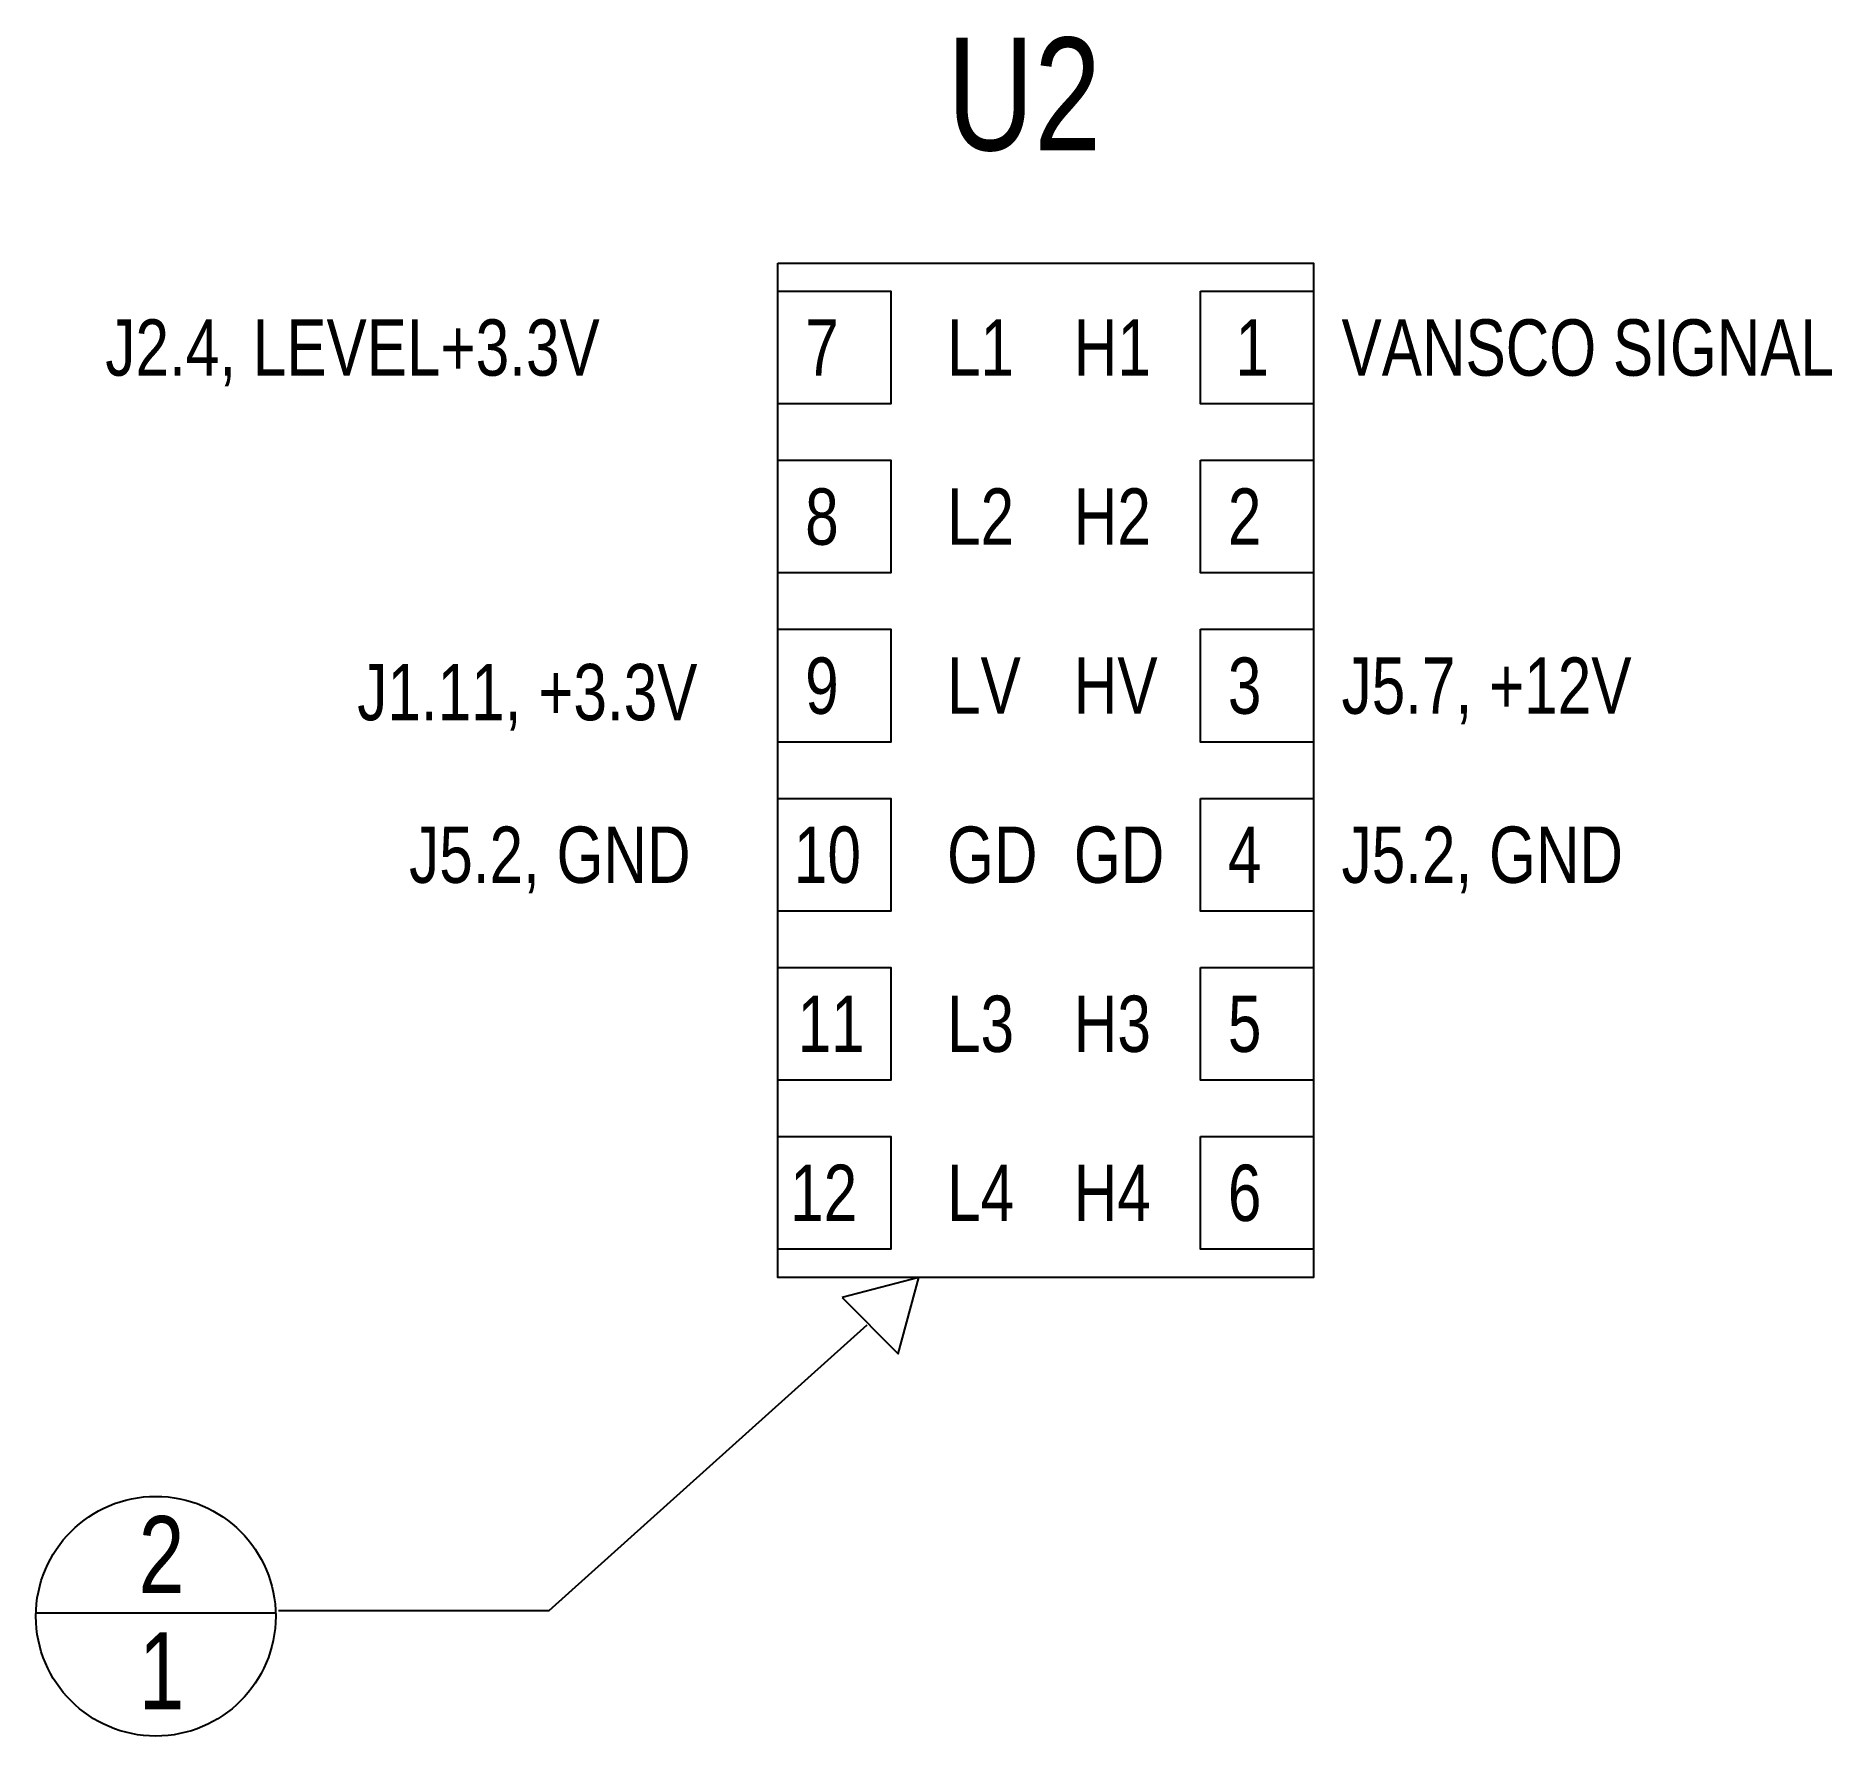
# Model space of a CAD drawing. Extents: x 0 to 768, y 0 to 246.
# Drawn here: x 703.9 to 767.8, y 185.6 to 246.1 of the extents above.
import ezdxf

# ---------------------------------------------------------------- set-up
doc = ezdxf.new("R2010")
doc.units = 0
doc.header["$LTSCALE"] = 1.21
doc.header["$MEASUREMENT"] = 0
doc.styles.get("Standard").update_dxf_attribs({"font": 'txt', "width": 0.8})

msp = doc.modelspace()

# ---------------------------------------------------------------- linework, layer by layer
for p, q in [((722.1447, 190.10491), (733.45188, 200.26701)), ((703.89349, 190.02585), (712.41526, 190.02676)), ((712.52143, 190.10491), (722.1447, 190.10491))]:
    msp.add_line(p, q)
for points in [[(730.2771, 238.02921), (749.3151, 238.02921), (749.3151, 201.95721), (730.2771, 201.95721)], [(730.2771, 237.02721), (734.2851, 237.02721), (734.2851, 233.01921), (730.2771, 233.01921)], [(745.3071, 237.02721), (749.3151, 237.02721), (749.3151, 233.01921), (745.3071, 233.01921)], [(730.2771, 231.01521), (734.2851, 231.01521), (734.2851, 227.00721), (730.2771, 227.00721)], [(745.3071, 231.01521), (749.3151, 231.01521), (749.3151, 227.00721), (745.3071, 227.00721)], [(730.2771, 225.00321), (734.2851, 225.00321), (734.2851, 220.99521), (730.2771, 220.99521)], [(745.3071, 225.00321), (749.3151, 225.00321), (749.3151, 220.99521), (745.3071, 220.99521)], [(730.2771, 218.99121), (734.2851, 218.99121), (734.2851, 214.98321), (730.2771, 214.98321)], [(745.3071, 218.99121), (749.3151, 218.99121), (749.3151, 214.98321), (745.3071, 214.98321)], [(730.2771, 212.97921), (734.2851, 212.97921), (734.2851, 208.97121), (730.2771, 208.97121)], [(745.3071, 212.97921), (749.3151, 212.97921), (749.3151, 208.97121), (745.3071, 208.97121)], [(730.2771, 206.96721), (734.2851, 206.96721), (734.2851, 202.95921), (730.2771, 202.95921)], [(745.3071, 206.96721), (749.3151, 206.96721), (749.3151, 202.95921), (745.3071, 202.95921)], [(732.56312, 201.23915), (734.54697, 199.23914), (735.2871, 201.95721)]]:
    msp.add_lwpolyline(points, close=True)
msp.add_circle((708.15439, 189.90689), 4.26256)

# ---------------------------------------------------------------- texts
at = {"width": 0.8}
for s, p in [('2', (707.54545, 190.73331)), ('1', (707.54545, 186.60124))]:
    msp.add_text(s, height=2.73493, dxfattribs=at).set_placement(p)
at = {"attachment_point": 1}
for s, width, heights, insert, char_height in [('U2', 23.5, [0], (736.2891, 246.04521), 4.008), ('\\pi1.8622;J2.4, LEVEL+3.3V', 25.1085607, [0], (704.49741, 236.02521), 2.004), ('\\pi-0.0344;7', 1, [0], (731.2791, 236.02521), 2.004), ('L1', 1.5, [0], (736.2891, 236.02521), 2.004), ('H1', 1.5, [0], (740.7981, 236.02521), 2.004), ('\\pi0.2328;1', 1, [0], (746.3091, 236.02521), 2.004), ('VANSCO SIGNAL', 22.8871145, [2.37617], (750.3171, 236.02521), 2.004), ('\\pi-0.0344;8', 1, [0], (731.2791, 230.01321), 2.004), ('L2', 1.5, [0], (736.2891, 230.01321), 2.004), ('H2', 1.5, [0], (740.7981, 230.01321), 2.004), ('\\pi-0.0344;2', 1, [0], (746.3091, 230.01321), 2.004), ('\\pi1.2991;J1.11, +3.3V', 15.9950534, [3.85669], (714.01796, 223.77222), 2.004), ('\\pi-0.0344;9', 1, [0], (731.2791, 224.00121), 2.004), ('LV', 1.5, [0], (736.2891, 224.00121), 2.004), ('HV', 1.5, [0], (740.7981, 224.00121), 2.004), ('\\pi-0.0344;3', 1, [0], (746.3091, 224.00121), 2.004), ('J5.7, +12V', 14.8331599, [5.04487], (750.3171, 224.00121), 2.004), ('\\pi1.9146;J5.2, GND', 13.9385742, [0], (715.2471, 217.98921), 2.004), ('\\pi-0.4352;10', 1, [0], (731.2791, 217.98921), 2.004), ('GD', 1.5, [0], (736.2891, 217.98921), 2.004), ('GD', 1.5, [0], (740.7981, 217.98921), 2.004), ('\\pi-0.0344;4', 1, [0], (746.3091, 217.98921), 2.004), ('J5.2, GND', 14, [0], (750.3171, 217.98921), 2.004), ('\\pi-0.3016;11', 1, [0], (731.2791, 211.97721), 2.004), ('L3', 1.5, [0], (736.2891, 211.97721), 2.004), ('H3', 1.5, [0], (740.7981, 211.97721), 2.004), ('\\pi-0.0344;5', 1, [0], (746.3091, 211.97721), 2.004), ('\\pi-0.5688;12', 1, [0], (731.2791, 205.96521), 2.004), ('L4', 1.5, [0], (736.2891, 205.96521), 2.004), ('H4', 1.5, [0], (740.7981, 205.96651), 2.004), ('\\pi-0.0344;6', 1, [0], (746.3091, 205.96521), 2.004)]:
    msp.add_mtext_dynamic_manual_height_columns(s, width=width, gutter_width=1, heights=heights, dxfattribs=dict(at, insert=insert, char_height=char_height))

doc.saveas('drawing.dxf')
